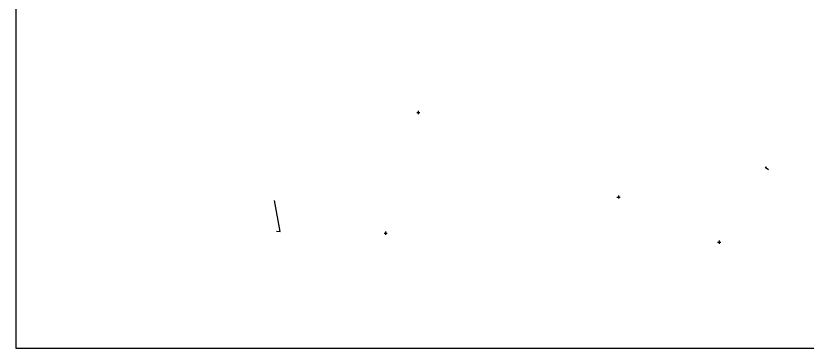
# Model space of a CAD drawing. Header units: metres. Extents: x -77 to 448, y 4806 to 5239.
# Drawn here: x -36.938 to -33.695, y 4940.52 to 4941.883 of the extents above; entities that cross this region are included whole.
import ezdxf
from ezdxf.enums import TextEntityAlignment as Align

# ---------------------------------------------------------------- set-up
doc = ezdxf.new("R2010")
doc.units = ezdxf.units.M
doc.layers.add('V-WE-VH-OPENVERHARDING_STRAATBAKSTEEN-S', color=90, linetype='Continuous', lineweight=25)
doc.styles.add('NLCS-ISO', font='NLCS-ISO.ttf')

# ---------------------------------------------------------------- blocks, each defined once
blk = doc.blocks.new('SVH-FUNDERING_GRANULAAT_PUIN-SO')
for p, q in [((-2.483, 2.439), (-2.419, 2.439)), ((-2.453, 2.473), (-2.453, 2.408)), ((4.656, 1.318), (4.683, 1.329)), ((4.657, 1.318), (4.724, 1.273)), ((1.619, 0.706), (1.683, 0.706)), ((1.649, 0.74), (1.649, 0.675)), ((-5.28, 0.001), (-5.397, 0.637)), ((-5.359, 0.007), (-5.281, 0)), ((-3.152, -0.033), (-3.088, -0.033)), ((-3.122, 0), (-3.122, -0.064)), ((3.683, -0.218), (3.747, -0.218)), ((3.714, -0.185), (3.714, -0.249))]:
    blk.add_line(p, q)
at = {"style": 'NLCS-ISO'}
blk.add_attdef('KLEUR', text='', height=1.8, dxfattribs=at).set_placement((6.525, 0), align=Align.MIDDLE_LEFT)

msp = doc.modelspace()

# ---------------------------------------------------------------- linework, layer by layer
at = {"color": 2}
msp.add_lwpolyline([(-36.9384, 4940.5196), (-27.5289, 4940.5196), (-27.5289, 4946.3123), (-36.9384, 4946.3123)], close=True, dxfattribs=at)

# ---------------------------------------------------------------- block references
at = {"layer": 'V-WE-VH-OPENVERHARDING_STRAATBAKSTEEN-S', "xscale": 0.2, "yscale": 0.2, "zscale": 0.2}
msp.add_blockref('SVH-FUNDERING_GRANULAAT_PUIN-SO', (-34.7985, 4940.9979), dxfattribs=at)

doc.saveas('drawing.dxf')
